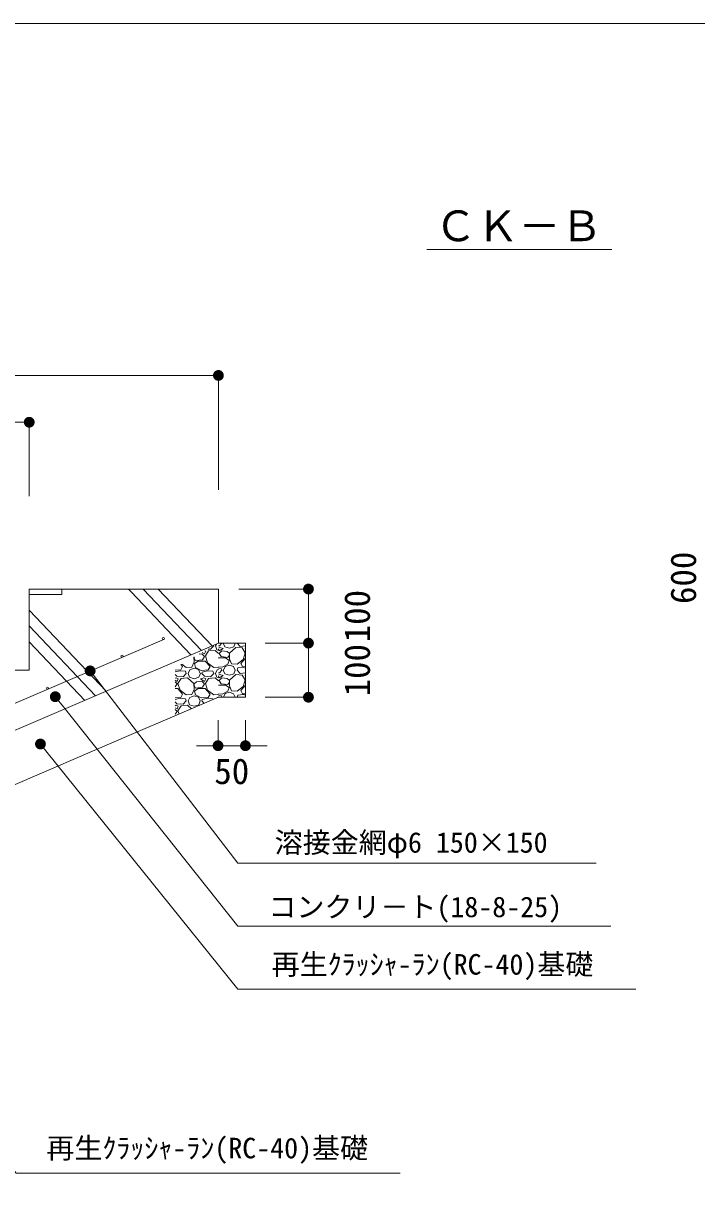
# Model space of a CAD drawing. Units: millimetres at full size, sheet at 1:20. Extents: x 170 to 5646, y 2192 to 5926.
# Drawn here: x 1953 to 3199, y 3654 to 5816 of the extents above; entities that cross this region are included whole.
import ezdxf
from ezdxf.enums import TextEntityAlignment as Align

# ---------------------------------------------------------------- set-up
doc = ezdxf.new("R2010")
doc.units = ezdxf.units.MM
doc.header["$LTSCALE"] = 20
for name, color, linetype, lineweight in [('0_本体', 4, 'Continuous', 13), ('_0-0_', 7, 'Continuous', 13), ('寸法', 1, 'Continuous', 13), ('本体', 7, 'Continuous', 13)]:
    doc.layers.add(name, color=color, linetype=linetype, lineweight=lineweight)
doc.styles.add('ＭＳ ゴシック', font='')
doc.styles.get('ＭＳ ゴシック').set_extended_font_data('MS Gothic')

# ---------------------------------------------------------------- blocks, each defined once
blk = doc.blocks.new('filled_dot')
at = {"color": 0, "linetype": 'Continuous', "lineweight": -2, "const_width": 1.25}
blk.add_lwpolyline([(-0.625, 0, 1), (0.625, 0, 1)], format="xyb", close=True, dxfattribs=at)

msp = doc.modelspace()

# ---------------------------------------------------------------- linework, layer by layer
at = {"layer": '0_本体', "color": 7}
for p, q in [((2314.35, 4769.9), (1964.35, 4769.9)), ((2152.85, 4769.9), (1964.35, 4769.9)), ((1964.35, 4769.9), (1964.35, 4619.9)), ((1964.35, 4769.9), (1964.35, 4669.9)), ((2024.35, 4759.9), (1964.35, 4759.9)), ((2024.35, 4769.9), (2024.35, 4759.9)), ((2147.73, 4769.9), (2152.85, 4764.52)), ((2152.85, 4764.52), (2263.42, 4648.08)), ((2175.31, 4769.9), (2283.03, 4656.48)), ((2202.89, 4769.9), (2302.63, 4664.88)), ((1964.35, 4730.66), (2106.6, 4580.87)), ((1964.35, 4701.61), (2086.99, 4572.47)), ((1964.35, 4672.57), (2067.39, 4564.07)), ((2314.35, 4669.9), (2152.85, 4600.69)), ((1964.35, 4619.9), (1614.35, 4619.9)), ((2152.85, 4600.69), (1614.35, 4369.9)), ((2314.35, 4569.9), (2152.85, 4500.69)), ((2152.85, 4500.69), (1614.35, 4269.9))]:
    msp.add_line(p, q, dxfattribs=at)
at = {"layer": '0_本体'}
for p, q in [((2279, 4649.71), (2283.75, 4650.42)), ((2283.75, 4650.42), (2288.83, 4645.34)), ((2288.83, 4649.91), (2284.21, 4652.68)), ((2290.86, 4654.99), (2288.83, 4649.91)), ((2289.37, 4655.63), (2290.86, 4654.99)), ((2290.35, 4646.36), (2295.94, 4655.5)), ((2295.2, 4658.97), (2300, 4658.55)), ((2295.94, 4655.5), (2308.13, 4656.52)), ((2300, 4658.55), (2305.59, 4664.64)), ((2305.59, 4664.64), (2305.51, 4664.86)), ((2308.13, 4656.52), (2314.35, 4650.84)), ((2310.58, 4667.75), (2309.15, 4664.64)), ((2311.69, 4657.53), (2309.15, 4664.64)), ((2314.35, 4656.75), (2311.69, 4657.53)), ((2248.19, 4626.54), (2244.89, 4630.21)), ((2254.79, 4625.02), (2246.72, 4631.26)), ((2269.52, 4635.18), (2265.46, 4625.53)), ((2269.1, 4644.05), (2269.52, 4635.18)), ((2269.52, 4642.29), (2269.52, 4644.29)), ((2272.06, 4637.72), (2269.52, 4642.29)), ((2276.64, 4636.7), (2270.03, 4632.13)), ((2270.03, 4632.13), (2272.06, 4625.02)), ((2284.76, 4639.24), (2272.06, 4637.72)), ((2289.84, 4636.7), (2276.64, 4636.7)), ((2288.83, 4645.34), (2284.76, 4639.24)), ((2298.99, 4626.54), (2289.84, 4636.7)), ((2294.42, 4633.66), (2290.35, 4646.36)), ((2305.59, 4625.02), (2294.42, 4633.66)), ((2234.41, 4619.63), (2244.63, 4620.45)), ((2234.41, 4616.62), (2243.62, 4618.92)), ((2234.42, 4612.21), (2237.52, 4608.76)), ((2234.43, 4605.02), (2236.5, 4605.72)), ((2236.5, 4605.72), (2240.06, 4604.19)), ((2237.52, 4608.76), (2249.2, 4607.75)), ((2243.62, 4618.92), (2253.27, 4617.91)), ((2244.63, 4620.45), (2248.19, 4626.54)), ((2245.14, 4604.7), (2257.33, 4605.72)), ((2249.2, 4607.75), (2254.79, 4613.84)), ((2254.79, 4613.84), (2253.27, 4617.91)), ((2265.46, 4625.53), (2254.79, 4625.02)), ((2257.33, 4605.72), (2269.02, 4595.05)), ((2261.4, 4620.45), (2258.35, 4613.84)), ((2260.89, 4606.73), (2258.35, 4613.84)), ((2269.52, 4604.19), (2260.89, 4606.73)), ((2269.52, 4623.5), (2261.4, 4620.45)), ((2277.65, 4620.96), (2269.52, 4623.5)), ((2278.16, 4606.73), (2269.52, 4604.19)), ((2272.06, 4625.02), (2282.73, 4619.43)), ((2280.7, 4613.84), (2277.65, 4620.96)), ((2281.21, 4613.84), (2278.16, 4606.73)), ((2281.21, 4603.68), (2287.3, 4605.72)), ((2282.73, 4619.43), (2295.43, 4620.45)), ((2283.75, 4613.84), (2284.26, 4616.38)), ((2283.75, 4613.84), (2288.32, 4608.76)), ((2284.26, 4616.38), (2294.42, 4618.92)), ((2287.3, 4605.72), (2290.86, 4604.19)), ((2288.32, 4608.76), (2300, 4607.75)), ((2294.42, 4618.92), (2304.07, 4617.91)), ((2295.43, 4620.45), (2298.99, 4626.54)), ((2295.94, 4604.7), (2308.13, 4605.72)), ((2300, 4607.75), (2305.59, 4613.84)), ((2305.59, 4613.84), (2304.07, 4617.91)), ((2314.35, 4625.44), (2305.59, 4625.02)), ((2308.13, 4605.72), (2314.35, 4600.04)), ((2312.2, 4620.45), (2309.15, 4613.84)), ((2311.69, 4606.73), (2309.15, 4613.84)), ((2314.35, 4605.95), (2311.69, 4606.73)), ((2314.35, 4621.25), (2312.2, 4620.45)), ((2238.03, 4599.11), (2234.43, 4601.27)), ((2234.44, 4598.13), (2238.03, 4594.54)), ((2238.03, 4594.54), (2234.45, 4589.17)), ((2239.04, 4585.9), (2234.45, 4585.9)), ((2240.06, 4604.19), (2238.03, 4599.11)), ((2248.19, 4575.74), (2239.04, 4585.9)), ((2239.55, 4595.56), (2245.14, 4604.7)), ((2243.62, 4582.86), (2239.55, 4595.56)), ((2269.52, 4584.38), (2265.46, 4574.73)), ((2269.02, 4595.05), (2269.52, 4584.38)), ((2269.52, 4594.54), (2273.59, 4598.1)), ((2269.52, 4591.49), (2269.52, 4594.54)), ((2272.06, 4586.92), (2269.52, 4591.49)), ((2276.64, 4585.9), (2270.03, 4581.33)), ((2284.76, 4588.44), (2272.06, 4586.92)), ((2273.59, 4598.1), (2283.75, 4599.62)), ((2289.84, 4585.9), (2276.64, 4585.9)), ((2288.83, 4599.11), (2281.21, 4603.68)), ((2283.75, 4599.62), (2288.83, 4594.54)), ((2288.83, 4594.54), (2284.76, 4588.44)), ((2290.86, 4604.19), (2288.83, 4599.11)), ((2298.99, 4575.74), (2289.84, 4585.9)), ((2290.35, 4595.56), (2295.94, 4604.7)), ((2294.42, 4582.86), (2290.35, 4595.56)), ((2234.47, 4568.83), (2244.63, 4569.65)), ((2234.48, 4565.84), (2243.62, 4568.12)), ((2254.79, 4574.22), (2243.62, 4582.86)), ((2243.62, 4568.12), (2253.27, 4567.11)), ((2244.63, 4569.65), (2248.19, 4575.74)), ((2249.2, 4556.95), (2254.79, 4563.04)), ((2254.79, 4563.04), (2253.27, 4567.11)), ((2265.46, 4574.73), (2254.79, 4574.22)), ((2261.4, 4569.65), (2258.35, 4563.04)), ((2260.89, 4555.93), (2258.35, 4563.04)), ((2269.52, 4572.7), (2261.4, 4569.65)), ((2277.65, 4570.16), (2269.52, 4572.7)), ((2270.03, 4581.33), (2272.06, 4574.22)), ((2272.06, 4574.22), (2282.73, 4568.63)), ((2280.7, 4563.04), (2277.65, 4570.16)), ((2280.7, 4563.04), (2278.16, 4555.93)), ((2282.73, 4568.63), (2295.43, 4569.65)), ((2283.75, 4563.04), (2284.26, 4565.58)), ((2283.75, 4563.04), (2287.81, 4558.53)), ((2284.26, 4565.58), (2294.42, 4568.12)), ((2305.59, 4574.22), (2294.42, 4582.86)), ((2294.42, 4568.12), (2304.07, 4567.11)), ((2295.43, 4569.65), (2298.99, 4575.74)), ((2304.59, 4565.72), (2304.07, 4567.11)), ((2314.35, 4574.64), (2305.59, 4574.22)), ((2312.2, 4569.65), (2311.81, 4568.82)), ((2314.35, 4570.45), (2312.2, 4569.65)), ((2234.48, 4561.34), (2237.52, 4557.96)), ((2234.49, 4554.24), (2236.5, 4554.92)), ((2238.03, 4548.31), (2234.5, 4550.43)), ((2234.5, 4547.27), (2238.03, 4543.74)), ((2238.03, 4543.74), (2234.51, 4538.46)), ((2236.5, 4554.92), (2240.06, 4553.39)), ((2237.52, 4557.96), (2249.2, 4556.95)), ((2240.06, 4553.39), (2238.03, 4548.31)), ((2239.55, 4544.76), (2245.14, 4553.9)), ((2241.5, 4538.68), (2239.55, 4544.76)), ((2245.14, 4553.9), (2257.33, 4554.92)), ((2257.33, 4554.92), (2264.37, 4548.49)), ((2269.52, 4553.39), (2260.89, 4555.93)), ((2278.16, 4555.93), (2269.52, 4553.39))]:
    msp.add_line(p, q, dxfattribs=at)
at = {"layer": '_0-0_', "color": 6}
msp.add_lwpolyline([(5645.8, 5816.02), (169.55, 5816.02), (169.55, 2192.39), (5645.8, 2192.39)], close=True, dxfattribs=at)
at = {"layer": '寸法', "color": 3}
msp.add_line((2699.99, 5398.03), (3041.99, 5398.03), dxfattribs=at)
at = {"layer": '寸法'}
for p, q in [((2314.35, 5164.96), (1264.35, 5164.96)), ((2314.35, 4953.53), (2314.35, 5164.96)), ((1614.35, 5078.42), (1964.35, 5078.42)), ((1964.35, 4941.97), (1964.35, 5078.42)), ((2352.13, 4769.9), (2480.95, 4769.9)), ((2480.95, 4769.9), (2480.95, 4669.9)), ((2401.01, 4669.9), (2480.95, 4669.9)), ((2401.01, 4669.9), (2480.95, 4669.9)), ((2480.95, 4669.9), (2480.95, 4569.9)), ((2401.01, 4569.9), (2480.95, 4569.9)), ((2313.71, 4527.5), (2313.71, 4480.22)), ((2364.35, 4527.5), (2364.35, 4480.22)), ((2273.71, 4480.22), (2404.35, 4480.22))]:
    msp.add_line(p, q, dxfattribs=at)
for points in [[(2077.03, 4618.63), (2089.23, 4602.78), (2350.56, 4263.1), (3013.27, 4263.1)], [(2012.52, 4570.79), (2024.98, 4555.14), (2350.56, 4146.41), (3040.55, 4146.41)], [(1985.09, 4483.36), (1997.64, 4467.78), (2350.56, 4029.71), (3086.92, 4029.71)], [(1574.63, 4143.64), (1587.18, 4128.07), (1940.11, 3690), (2650.48, 3690)]]:
    msp.add_lwpolyline(points, dxfattribs=at)
at = {"layer": '本体'}
for p, q in [((2314.35, 4769.9), (2314.35, 4669.9)), ((2314.35, 4669.9), (2364.35, 4669.9)), ((2316.08, 4664.96), (2314.35, 4664.81)), ((2317.08, 4661.96), (2314.35, 4660.79)), ((2314.35, 4658.55), (2315.58, 4655.46)), ((2315.58, 4655.46), (2323.08, 4659.96)), ((2320.58, 4655.96), (2315.58, 4650.96)), ((2315.58, 4650.96), (2319.58, 4644.96)), ((2320.53, 4669.9), (2316.08, 4664.96)), ((2323.08, 4659.96), (2317.08, 4661.96)), ((2330.58, 4654.46), (2320.58, 4655.96)), ((2323.11, 4669.9), (2326.08, 4662.96)), ((2326.08, 4662.96), (2334.58, 4660.46)), ((2334.58, 4650.96), (2330.58, 4654.46)), ((2334.58, 4660.46), (2343.08, 4662.96)), ((2335.08, 4651.46), (2334.58, 4640.96)), ((2334.58, 4647.96), (2334.58, 4650.96)), ((2346.58, 4661.96), (2335.08, 4651.46)), ((2343.08, 4662.96), (2345.56, 4669.9)), ((2358.58, 4660.96), (2346.58, 4661.96)), ((2354.58, 4663.96), (2349.14, 4669.9)), ((2364.35, 4664.81), (2354.58, 4663.96)), ((2364.08, 4651.96), (2358.58, 4660.96)), ((2360.08, 4639.46), (2364.08, 4651.96)), ((2364.35, 4660.79), (2363.58, 4660.46)), ((2363.58, 4660.46), (2364.35, 4658.55)), ((2364.35, 4669.9), (2364.35, 4569.9)), ((2314.35, 4642.2), (2314.58, 4642.46)), ((2314.58, 4642.46), (2327.58, 4642.46)), ((2319.58, 4644.96), (2332.08, 4643.46)), ((2332.08, 4630.96), (2321.58, 4625.46)), ((2326.58, 4626.96), (2334.58, 4629.46)), ((2327.58, 4642.46), (2334.08, 4637.96)), ((2332.08, 4643.46), (2334.58, 4647.96)), ((2334.08, 4637.96), (2332.08, 4630.96)), ((2334.58, 4640.96), (2338.58, 4631.46)), ((2334.58, 4629.46), (2342.58, 4626.46)), ((2338.58, 4631.46), (2349.08, 4630.96)), ((2349.08, 4630.96), (2360.08, 4639.46)), ((2355.58, 4632.46), (2364.35, 4642.2)), ((2359.08, 4626.46), (2355.58, 4632.46)), ((2321.58, 4625.46), (2314.35, 4626.04)), ((2320.08, 4622.46), (2314.35, 4623.89)), ((2316.08, 4614.96), (2314.35, 4614.81)), ((2317.08, 4611.96), (2314.35, 4610.79)), ((2314.35, 4608.55), (2315.58, 4605.46)), ((2315.58, 4605.46), (2323.08, 4609.96)), ((2320.58, 4605.96), (2315.58, 4600.96)), ((2320.58, 4619.96), (2316.08, 4614.96)), ((2323.08, 4609.96), (2317.08, 4611.96)), ((2320.58, 4619.96), (2320.08, 4622.46)), ((2330.58, 4604.46), (2320.58, 4605.96)), ((2323.08, 4619.96), (2326.08, 4612.96)), ((2323.58, 4619.96), (2326.58, 4626.96)), ((2326.08, 4612.96), (2334.58, 4610.46)), ((2334.58, 4610.46), (2343.08, 4612.96)), ((2346.58, 4611.96), (2335.08, 4601.46)), ((2342.58, 4626.46), (2345.58, 4619.96)), ((2343.08, 4612.96), (2345.58, 4619.96)), ((2358.58, 4610.96), (2346.58, 4611.96)), ((2349.08, 4619.96), (2350.58, 4623.96)), ((2354.58, 4613.96), (2349.08, 4619.96)), ((2360.08, 4624.96), (2350.58, 4623.96)), ((2364.35, 4614.81), (2354.58, 4613.96)), ((2364.08, 4601.96), (2358.58, 4610.96)), ((2364.35, 4626.04), (2359.08, 4626.46)), ((2364.35, 4623.89), (2360.08, 4624.96)), ((2364.35, 4610.79), (2363.58, 4610.46)), ((2363.58, 4610.46), (2364.35, 4608.55)), ((2314.35, 4592.2), (2314.58, 4592.46)), ((2314.58, 4592.46), (2327.58, 4592.46)), ((2315.58, 4600.96), (2319.58, 4594.96)), ((2319.58, 4594.96), (2332.08, 4593.46)), ((2327.58, 4592.46), (2334.08, 4587.96)), ((2334.58, 4600.96), (2330.58, 4604.46)), ((2332.08, 4593.46), (2334.58, 4597.96)), ((2334.08, 4587.96), (2332.08, 4580.96)), ((2335.08, 4601.46), (2334.58, 4590.96)), ((2334.58, 4597.96), (2334.58, 4600.96)), ((2334.58, 4590.96), (2338.58, 4581.46)), ((2349.08, 4580.96), (2360.08, 4589.46)), ((2355.58, 4582.46), (2364.35, 4592.2)), ((2360.08, 4589.46), (2364.08, 4601.96)), ((2321.58, 4575.46), (2314.35, 4576.04)), ((2320.08, 4572.46), (2314.35, 4573.89)), ((2364.35, 4569.9), (2314.35, 4569.9)), ((2320.58, 4569.96), (2320.08, 4572.46)), ((2320.58, 4569.96), (2320.53, 4569.9)), ((2332.08, 4580.96), (2321.58, 4575.46)), ((2323.08, 4569.96), (2323.11, 4569.9)), ((2323.58, 4569.96), (2326.58, 4576.96)), ((2326.58, 4576.96), (2334.58, 4579.46)), ((2334.58, 4579.46), (2342.58, 4576.46)), ((2338.58, 4581.46), (2349.08, 4580.96)), ((2342.58, 4576.46), (2345.58, 4569.96)), ((2345.56, 4569.9), (2345.58, 4569.96)), ((2349.08, 4569.96), (2350.58, 4573.96)), ((2349.14, 4569.9), (2349.08, 4569.96)), ((2360.08, 4574.96), (2350.58, 4573.96)), ((2359.08, 4576.46), (2355.58, 4582.46)), ((2364.35, 4576.04), (2359.08, 4576.46)), ((2364.35, 4573.89), (2360.08, 4574.96))]:
    msp.add_line(p, q, dxfattribs=at)
at = {"layer": '本体', "color": 4}
for p, q in [((2214.35, 4677.05), (2152.85, 4650.69)), ((2152.85, 4650.69), (1314.35, 4291.33))]:
    msp.add_line(p, q, dxfattribs=at)
at = {"layer": '本体'}
for centre in [(2212.43, 4678.4), (2136.12, 4645.7), (1998.22, 4586.6)]:
    msp.add_circle(centre, 2, dxfattribs=at)

# ---------------------------------------------------------------- block references
at = {"layer": '寸法', "xscale": 8, "yscale": 8}
for p, rotation in [((2314.35, 5164.96), 180), ((1964.35, 5078.42), 180), ((2480.95, 4769.9), 270), ((2480.95, 4669.9), 90), ((2480.95, 4669.9), 270), ((2077.03, 4618.63), 307.6), ((2012.52, 4570.79), 308.5), ((2480.95, 4569.9), 90), ((1985.09, 4483.36), 308.9), ((2313.71, 4480.22), 180)]:
    msp.add_blockref('filled_dot', p, dxfattribs=dict(at, rotation=rotation))
msp.add_blockref('filled_dot', (2364.35, 4480.22), dxfattribs=at)

# ---------------------------------------------------------------- texts
at = {"layer": '寸法', "color": 3, "style": 'ＭＳ ゴシック'}
for s, height, p in [('ＣＫ－Ｂ', 56.96, (2714.25, 5396.09)), ('溶接金網φ6 150×150', 37.98, (2418.57, 4270.95)), ('コンクリ－ト(18-8-25)', 37.98, (2406.91, 4151.75)), ('再生ｸﾗｯｼｬ-ﾗﾝ(RC-40)基礎', 37.98, (2412.9, 4045.47)), ('再生ｸﾗｯｼｬ-ﾗﾝ(RC-40)基礎', 37.98, (1996.05, 3705.76))]:
    msp.add_text(s, height=height, dxfattribs=at).set_placement(p, align=Align.BOTTOM_LEFT)
at = {"layer": '寸法', "style": 'ＭＳ ゴシック'}
for s, p in [('600', (3174.42, 4790.69)), ('100', (2570.95, 4719.9)), ('100', (2570.95, 4619.9))]:
    msp.add_text(s, height=47.47, rotation=90, dxfattribs=at).set_placement(p, align=Align.MIDDLE_CENTER)
msp.add_text('50', height=47.47, dxfattribs=at).set_placement((2339.03, 4432.99), align=Align.MIDDLE_CENTER)

doc.saveas('drawing.dxf')
